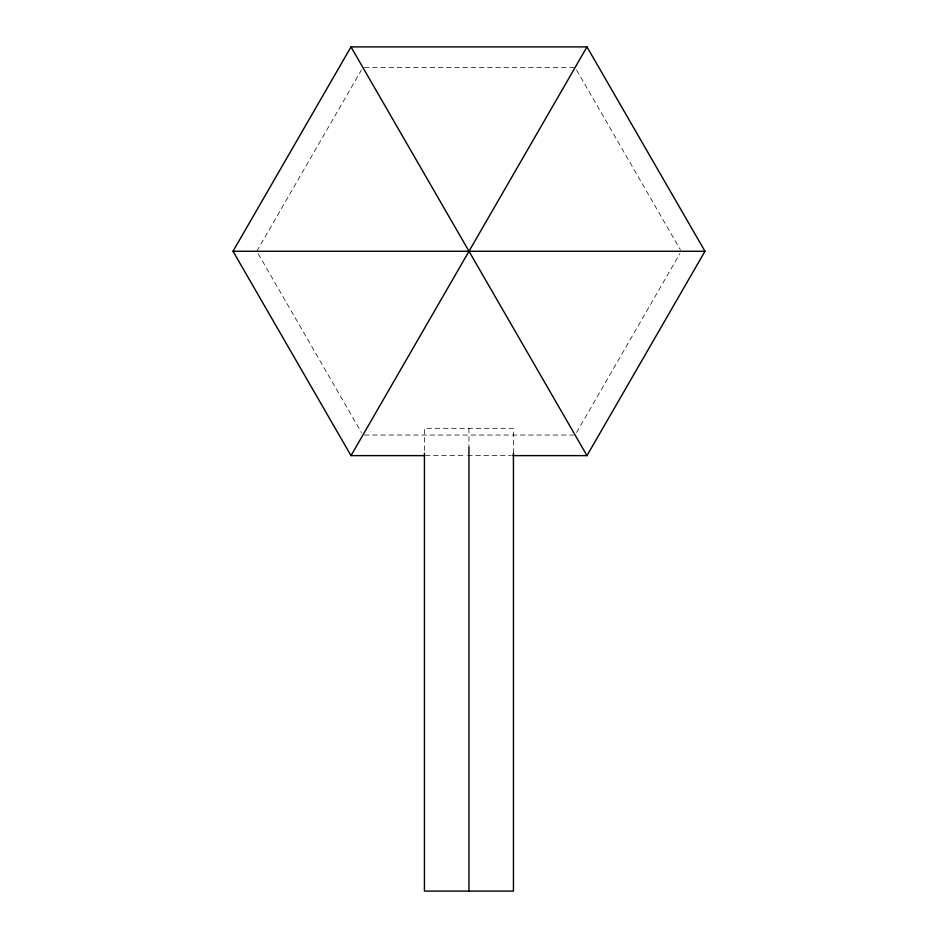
<?xml version="1.0" encoding="UTF-8"?>
<svg xmlns="http://www.w3.org/2000/svg" width="938" height="938" viewBox="0 0 938 938"><rect width="100%" height="100%" fill="white"/><g stroke="black" fill="none" stroke-linecap="round" stroke-linejoin="round"><path stroke-width="0.7" stroke-dasharray="4.69 3.52" d="M256.789 251.267L361.423 70.01M576.577 432.512L679.757 253.799M364.354 67.477L575.111 67.477M364.354 435.044L573.646 435.044M425.301 455.622L466.092 455.622M467.546 455.622L511.245 455.622M576.577 70.01L680.484 250M258.243 253.799L361.423 432.512M513.438 453.206L513.438 428.303L424.433 428.303L424.433 453.206M468.941 428.303L468.941 447.344"/><path stroke-width="1.41" d="M423.847 455.622L351.011 455.622L233.023 251.267L351.011 46.9L586.989 46.9L704.977 251.267L586.989 455.622L512.699 455.622M351.011 455.622L586.989 46.9M233.023 251.267L704.977 251.267M351.011 46.9L586.989 455.622M513.438 453.206L513.438 891.1L424.433 891.1L424.433 453.206M468.941 447.344L468.941 891.1"/></g></svg>
